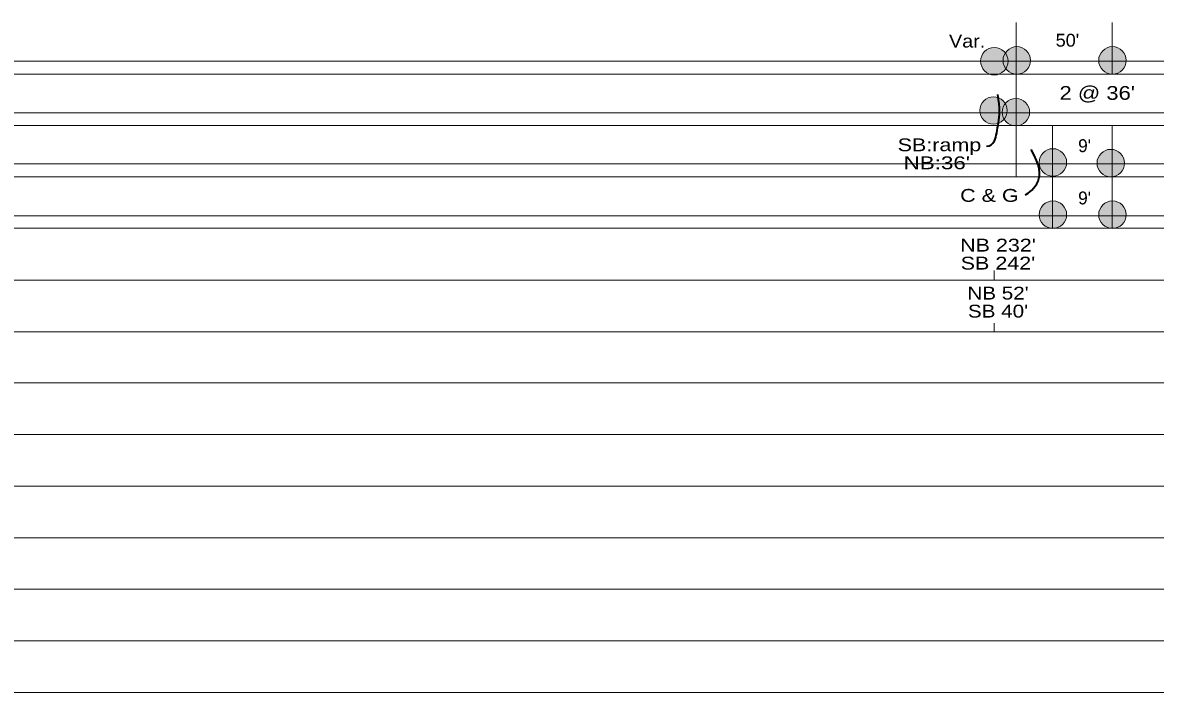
# Model space of a CAD drawing. Extents: x 2147475.2 to 2147497, y 2147478.1 to 2147494.6.
# Drawn here: x 2147484.97 to 2147491.57, y 2147482.6 to 2147486.51 of the extents above; entities that cross this region are included whole.
import ezdxf
from ezdxf.enums import TextEntityAlignment as Align

# ---------------------------------------------------------------- set-up
doc = ezdxf.new("R2010")
doc.units = 0
doc.header["$LTSCALE"] = 0.032
doc.layers.add('1', color=7, linetype='Continuous', lineweight=13)
doc.layers.add('2', color=7, linetype='Continuous', lineweight=13)

msp = doc.modelspace()

# ---------------------------------------------------------------- hatches: boundary and pattern name
at = {"layer": '1'}
for points in [[(2147490.715, 2147486.281, 1), (2147490.555, 2147486.281, 1)], [(2147490.846, 2147486.286, 1), (2147490.686, 2147486.286, 1)], [(2147491.404, 2147486.286, 1), (2147491.244, 2147486.286, 1)], [(2147490.71, 2147485.994, 1), (2147490.55, 2147485.994, 1)], [(2147490.841, 2147485.984, 1), (2147490.681, 2147485.984, 1)], [(2147491.057, 2147485.691, 1), (2147490.897, 2147485.691, 1)], [(2147491.394, 2147485.687, 1), (2147491.234, 2147485.687, 1)], [(2147491.057, 2147485.386, 1), (2147490.897, 2147485.386, 1)], [(2147491.404, 2147485.386, 1), (2147491.244, 2147485.386, 1)]]:
    msp.add_hatch(color=256, dxfattribs=at).paths.add_polyline_path(points)

# ---------------------------------------------------------------- linework, layer by layer
for p, q in [((2147490.635, 2147485.004), (2147490.635, 2147485.06)), ((2147490.635, 2147484.703), (2147490.635, 2147484.753))]:
    msp.add_line(p, q, dxfattribs=at)
for centre in [(2147490.635, 2147486.281), (2147490.766, 2147486.286), (2147491.324, 2147486.286), (2147490.63, 2147485.994), (2147490.761, 2147485.984), (2147490.977, 2147485.691), (2147491.314, 2147485.687), (2147490.977, 2147485.386), (2147491.324, 2147485.386)]:
    msp.add_circle(centre, 0.08, dxfattribs=at)
at = {"layer": '1', "lineweight": 35}
for points in [[(2147490.59, 2147485.786), (2147490.61, 2147485.786), (2147490.64, 2147485.801), (2147490.66, 2147485.921), (2147490.67, 2147486.006), (2147490.655, 2147486.086)], [(2147490.815, 2147485.501), (2147490.835, 2147485.511), (2147490.91, 2147485.571), (2147490.905, 2147485.671), (2147490.85, 2147485.766)]]:
    msp.add_open_spline(points, degree=3, dxfattribs=at)
at = {"layer": '2'}
for p, q in [((2147490.762, 2147486.506), (2147490.762, 2147485.606)), ((2147491.322, 2147486.506), (2147491.322, 2147486.205)), ((2147476.758, 2147486.282), (2147496.79, 2147486.282)), ((2147475.234, 2147486.205), (2147496.79, 2147486.205)), ((2147476.758, 2147485.981), (2147496.79, 2147485.981)), ((2147475.234, 2147485.907), (2147496.79, 2147485.907)), ((2147490.975, 2147485.907), (2147490.975, 2147485.307)), ((2147491.322, 2147485.907), (2147491.322, 2147485.307)), ((2147476.758, 2147485.683), (2147496.79, 2147485.683)), ((2147476.214, 2147485.606), (2147496.79, 2147485.606)), ((2147476.758, 2147485.38), (2147496.79, 2147485.38)), ((2147475.234, 2147485.307), (2147496.79, 2147485.307)), ((2147476.214, 2147485.004), (2147496.79, 2147485.004)), ((2147476.214, 2147484.703), (2147496.79, 2147484.703)), ((2147476.214, 2147484.104), (2147496.79, 2147484.104)), ((2147476.214, 2147483.803), (2147496.79, 2147483.803)), ((2147475.234, 2147483.502), (2147496.79, 2147483.502)), ((2147475.234, 2147483.201), (2147496.79, 2147483.201)), ((2147475.234, 2147482.901), (2147496.79, 2147482.901)), ((2147476.214, 2147482.6), (2147496.79, 2147482.6))]:
    msp.add_line(p, q, dxfattribs=at)
msp.add_lwpolyline([(2147475.234, 2147484.405), (2147476.214, 2147484.405), (2147496.79, 2147484.405)], dxfattribs=at)

# ---------------------------------------------------------------- texts
at = {"layer": '1'}
for s, width, p in [('Var.', 1.15, (2147490.4765, 2147486.361)), ("50'", 1.05, (2147491.0615, 2147486.366)), ('SB:ramp', 1.25, (2147490.315, 2147485.756)), ("NB:36' ", 1.3, (2147490.318, 2147485.651)), ('C & G', 1.25, (2147490.6065, 2147485.461)), ("NB 232'", 1.25, (2147490.6565, 2147485.171)), ("SB 242'", 1.25, (2147490.6565, 2147485.066)), ("NB 52'", 1.2, (2147490.6565, 2147484.891)), ("SB 40'", 1.2, (2147490.6565, 2147484.786))]:
    msp.add_text(s, height=0.075, dxfattribs=dict(at, width=width)).set_placement(p, align=Align.CENTER)
for p in [(2147491.1615, 2147485.751), (2147491.1615, 2147485.446)]:
    msp.add_text("9'", height=0.075, dxfattribs=at).set_placement(p, align=Align.CENTER)
at = {"layer": '2', "width": 1.2}
msp.add_text("2 @ 36'", height=0.08, dxfattribs=at).set_placement((2147491.2355, 2147486.056), align=Align.CENTER)

doc.saveas('drawing.dxf')
